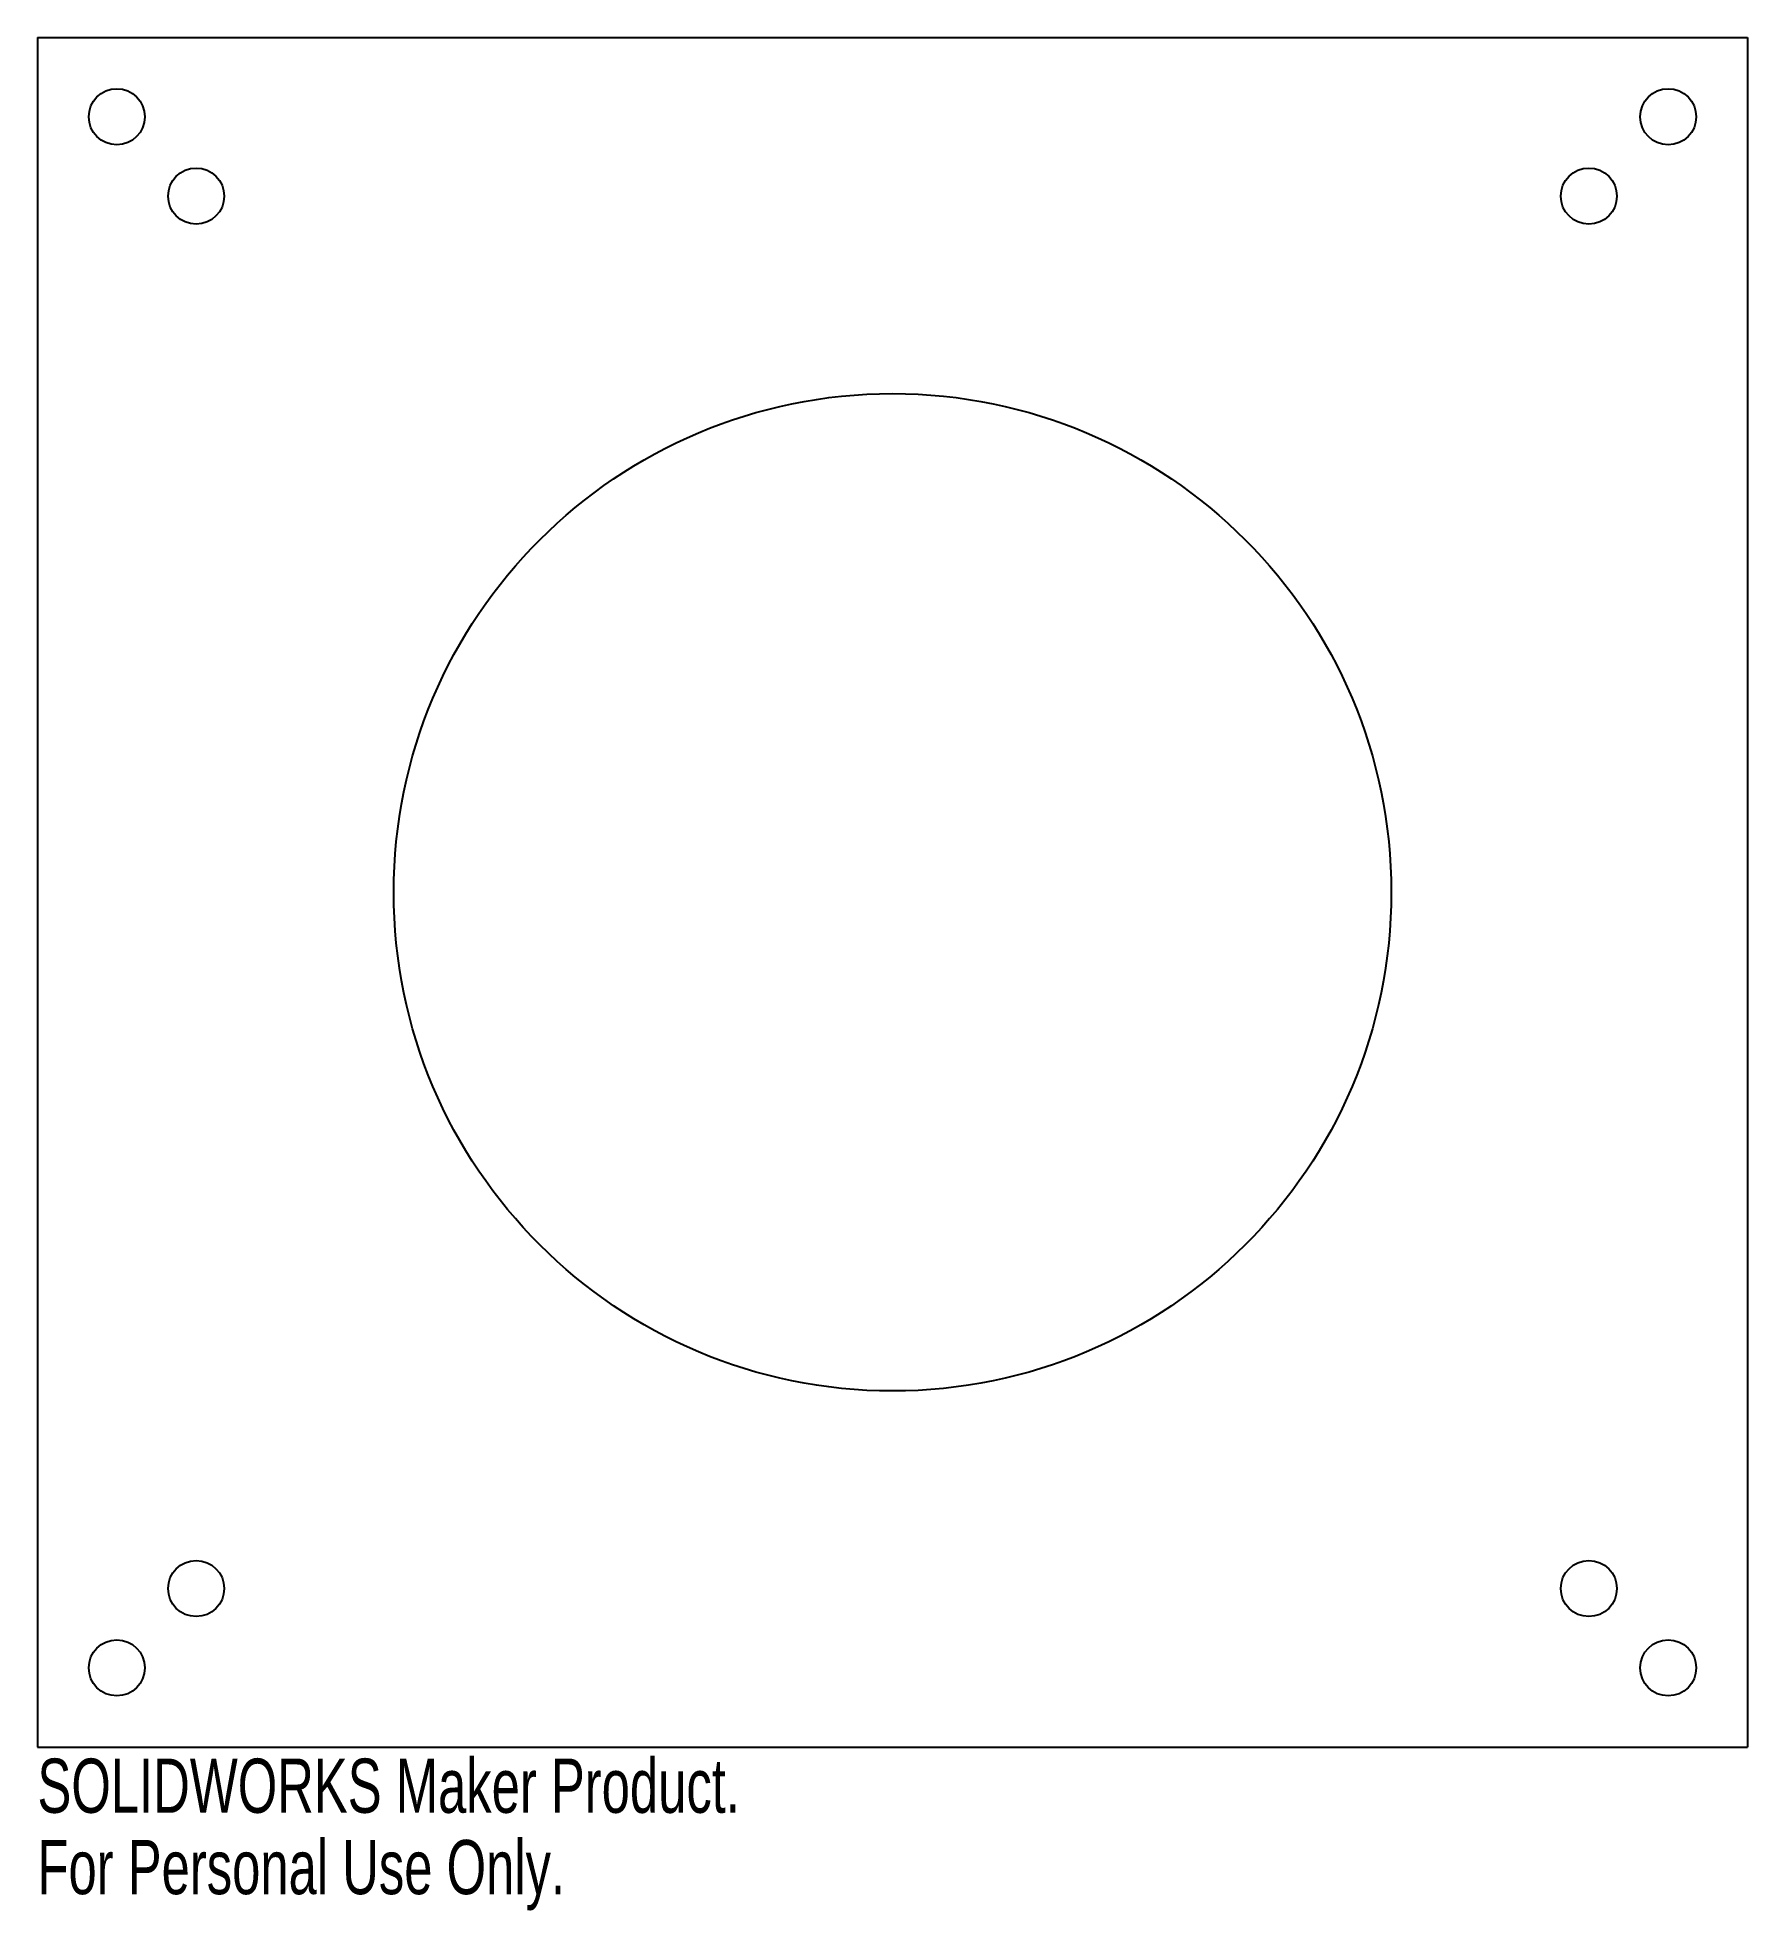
# Model space of a CAD drawing. Header units: inches. Extents: x -3 to 3, y -3.57 to 3.
import ezdxf

# ---------------------------------------------------------------- set-up
doc = ezdxf.new("R2010")
doc.units = ezdxf.units.IN
doc.header["$MEASUREMENT"] = 0
doc.styles.add('SLDTEXTSTYLE0', font='TXT', dxfattribs={"width": 0.7})

msp = doc.modelspace()

# ---------------------------------------------------------------- linework, layer by layer
at = {"color": 7, "linetype": 'Continuous', "lineweight": 25}
for p, q in [((-3, 3), (3, 3)), ((-3, 3), (-3, -3)), ((3, 3), (3, -3)), ((-3, -3), (3, -3))]:
    msp.add_line(p, q, dxfattribs=at)
for centre, radius in [((-2.7216, 2.7216), 0.0984), ((2.7216, 2.7216), 0.0984), ((-2.4432, 2.4432), 0.0984), ((2.4432, 2.4432), 0.0984), ((0, 0), 1.75), ((-2.4432, -2.4432), 0.0984), ((2.4432, -2.4432), 0.0984), ((-2.7216, -2.7216), 0.0984), ((2.7216, -2.7216), 0.0984)]:
    msp.add_circle(centre, radius, dxfattribs=at)

# ---------------------------------------------------------------- texts
at = {"color": 7, "linetype": 'Continuous', "char_height": 0.1903, "attachment_point": 1, "style": 'SLDTEXTSTYLE0'}
for s, insert in [('SOLIDWORKS Maker Product.', (-3, -3.0401)), ('For Personal Use Only.', (-3, -3.3256))]:
    msp.add_mtext(s, dxfattribs=dict(at, insert=insert))

doc.saveas('drawing.dxf')
